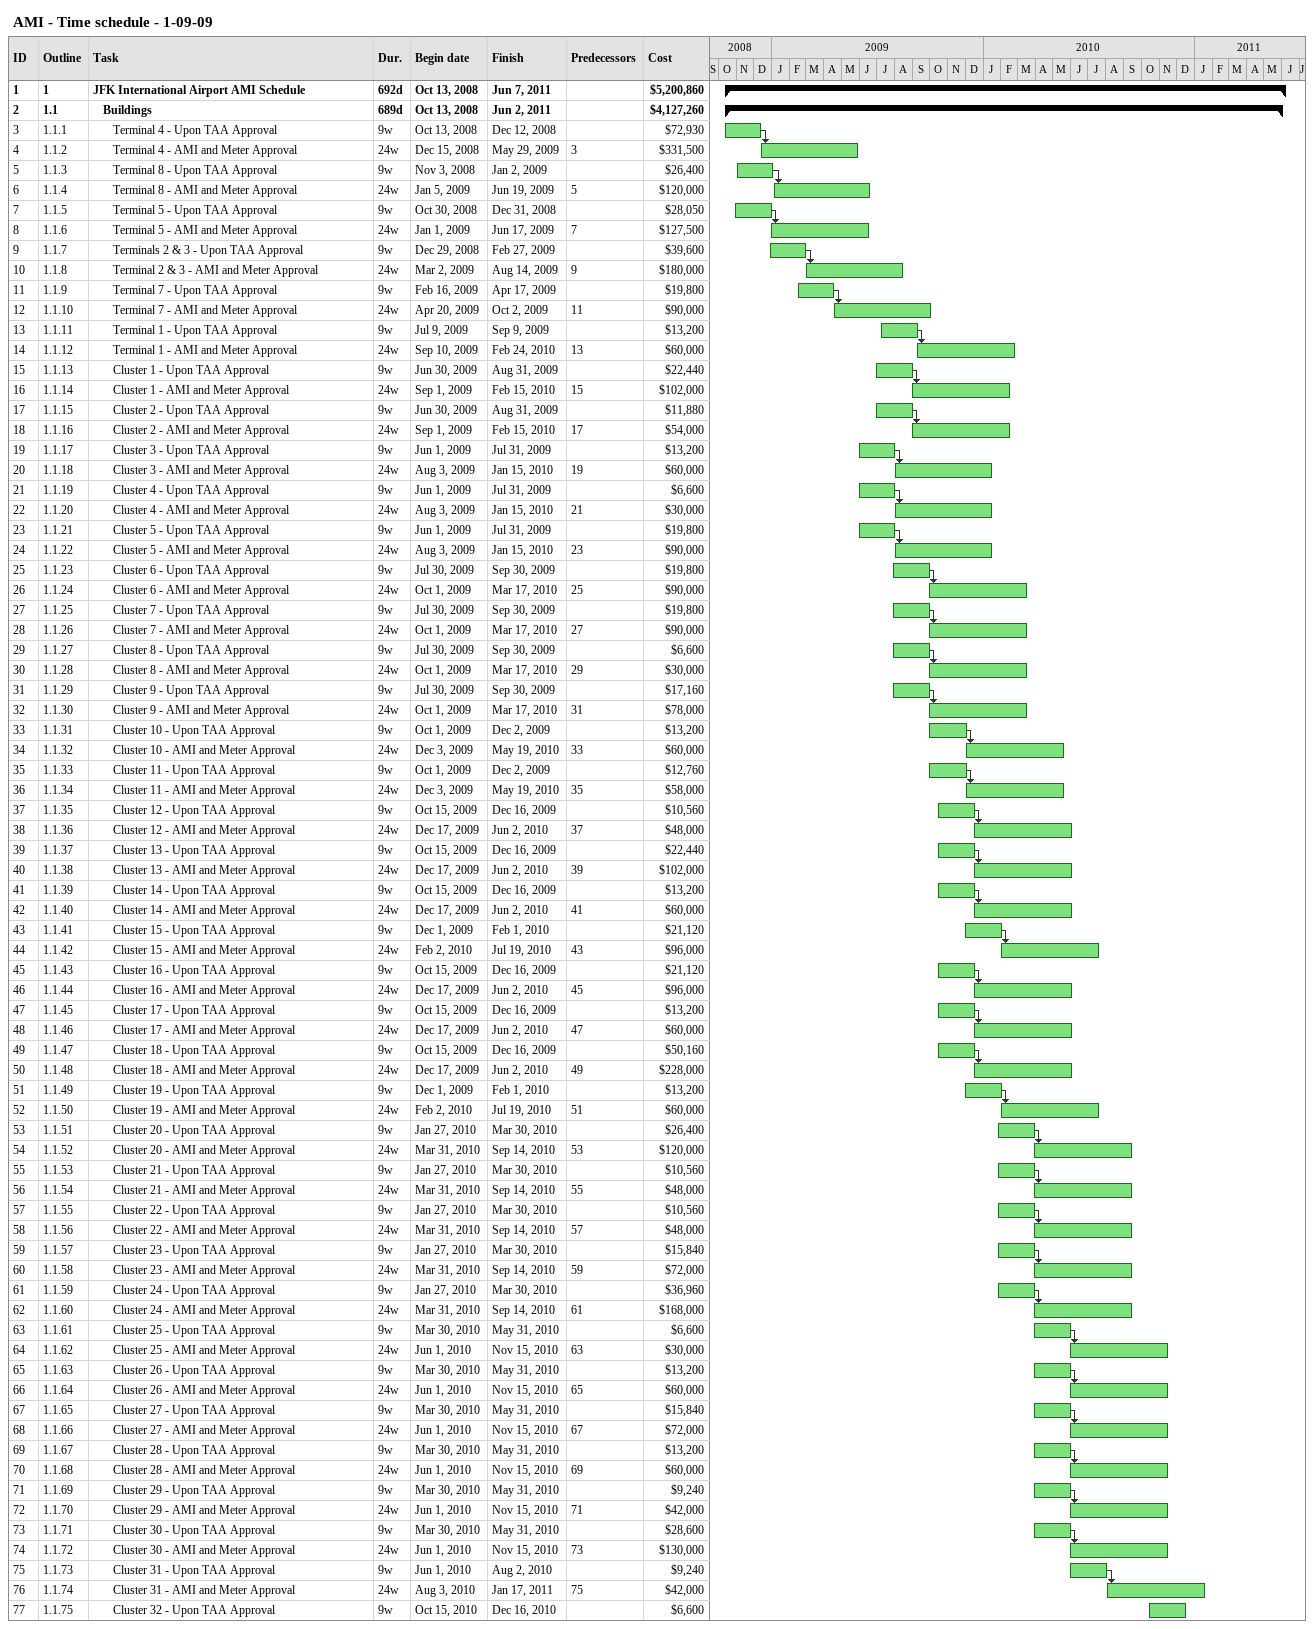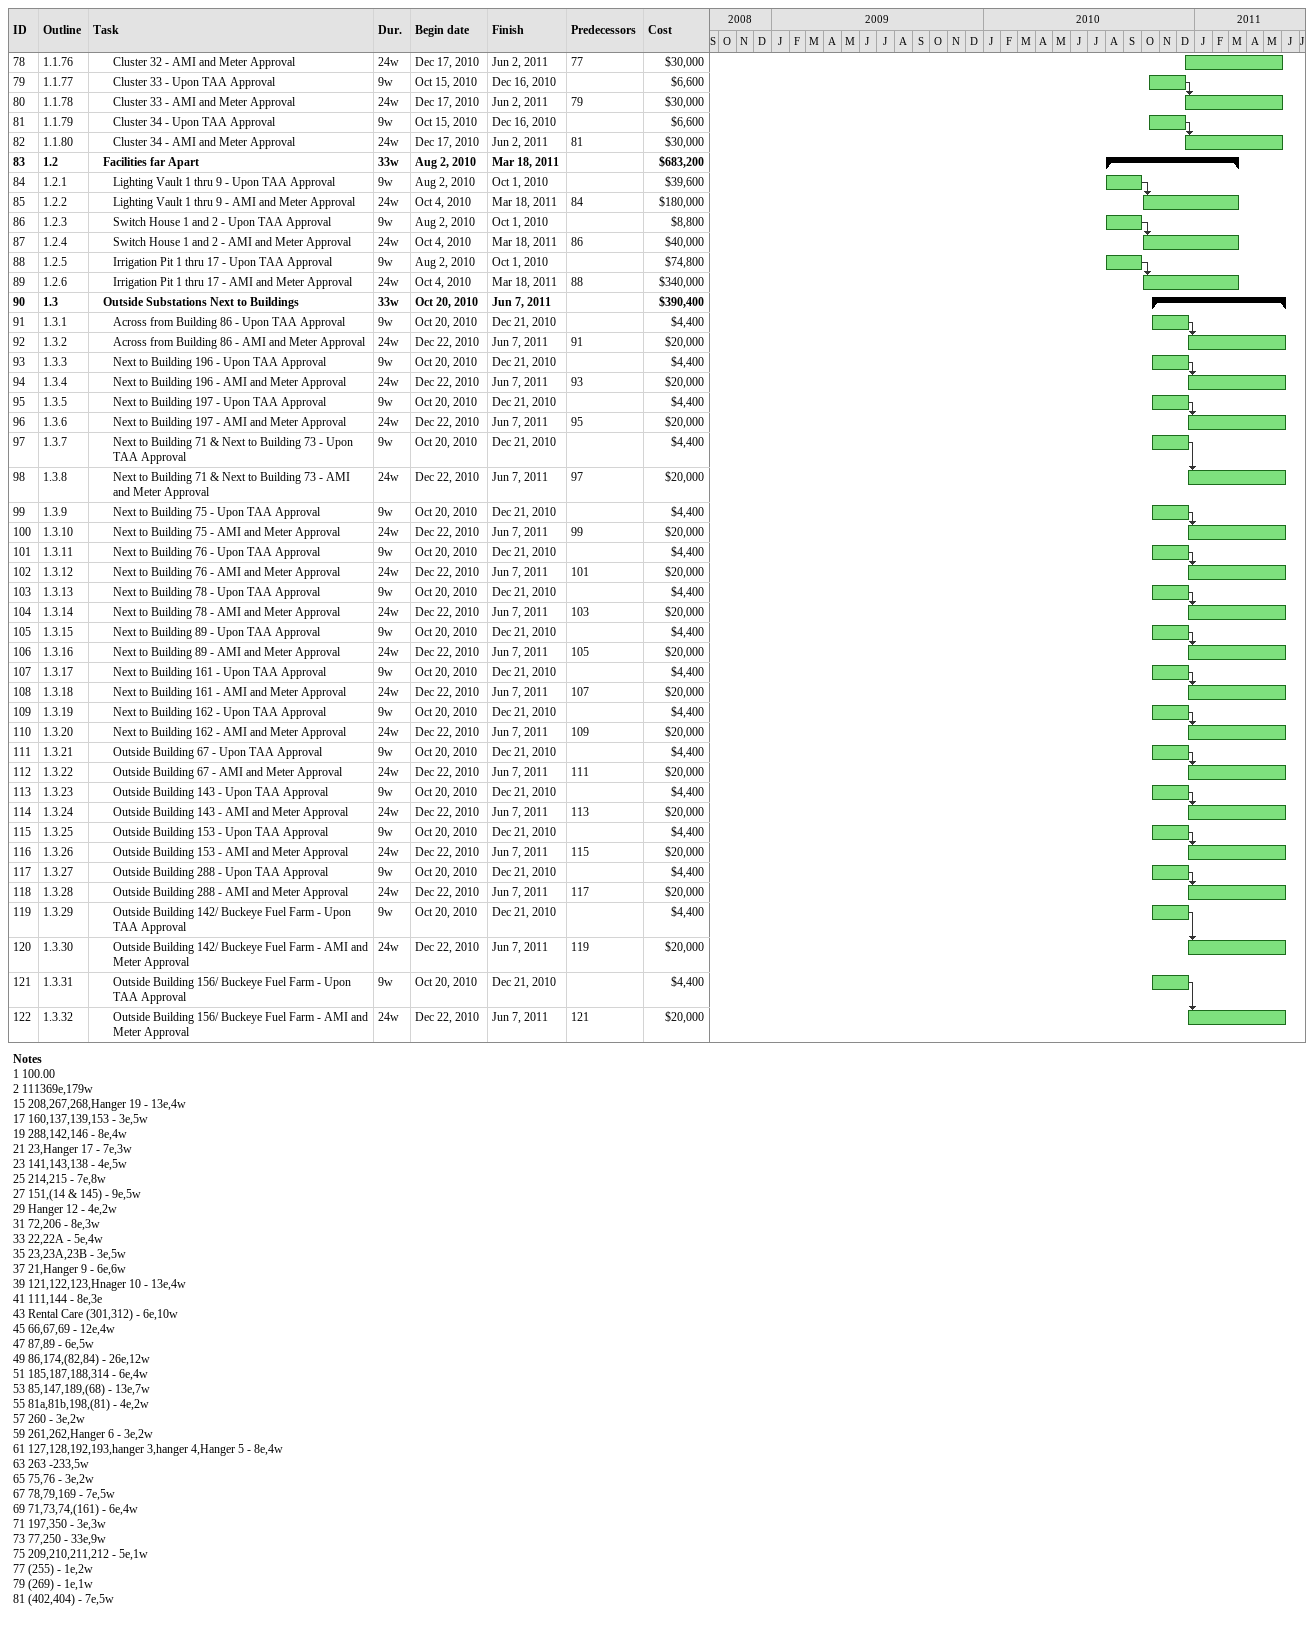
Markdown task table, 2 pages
AMI - Time schedule - 1-09-09

| ID | WBS | Task | Duration | Start | Finish | Predecessors | Cost ($) |
|---|---|---|---|---|---|---|---|
| 1 | 1 | **JFK International Airport AMI Schedule** | 692d | 2008-10-13 | 2011-06-07 |  | 5200860 |
| 2 | 1.1 | **Buildings** | 689d | 2008-10-13 | 2011-06-02 |  | 4127260 |
| 3 | 1.1.1 | Terminal 4 - Upon TAA Approval | 9w | 2008-10-13 | 2008-12-12 |  | 72930 |
| 4 | 1.1.2 | Terminal 4 - AMI and Meter Approval | 24w | 2008-12-15 | 2009-05-29 | 3 | 331500 |
| 5 | 1.1.3 | Terminal 8 - Upon TAA Approval | 9w | 2008-11-03 | 2009-01-02 |  | 26400 |
| 6 | 1.1.4 | Terminal 8 - AMI and Meter Approval | 24w | 2009-01-05 | 2009-06-19 | 5 | 120000 |
| 7 | 1.1.5 | Terminal 5 - Upon TAA Approval | 9w | 2008-10-30 | 2008-12-31 |  | 28050 |
| 8 | 1.1.6 | Terminal 5 - AMI and Meter Approval | 24w | 2009-01-01 | 2009-06-17 | 7 | 127500 |
| 9 | 1.1.7 | Terminals 2 & 3 - Upon TAA Approval | 9w | 2008-12-29 | 2009-02-27 |  | 39600 |
| 10 | 1.1.8 | Terminal 2 & 3 - AMI and Meter Approval | 24w | 2009-03-02 | 2009-08-14 | 9 | 180000 |
| 11 | 1.1.9 | Terminal 7 - Upon TAA Approval | 9w | 2009-02-16 | 2009-04-17 |  | 19800 |
| 12 | 1.1.10 | Terminal 7 - AMI and Meter Approval | 24w | 2009-04-20 | 2009-10-02 | 11 | 90000 |
| 13 | 1.1.11 | Terminal 1 - Upon TAA Approval | 9w | 2009-07-09 | 2009-09-09 |  | 13200 |
| 14 | 1.1.12 | Terminal 1 - AMI and Meter Approval | 24w | 2009-09-10 | 2010-02-24 | 13 | 60000 |
| 15 | 1.1.13 | Cluster 1 - Upon TAA Approval | 9w | 2009-06-30 | 2009-08-31 |  | 22440 |
| 16 | 1.1.14 | Cluster 1 - AMI and Meter Approval | 24w | 2009-09-01 | 2010-02-15 | 15 | 102000 |
| 17 | 1.1.15 | Cluster 2 - Upon TAA Approval | 9w | 2009-06-30 | 2009-08-31 |  | 11880 |
| 18 | 1.1.16 | Cluster 2 - AMI and Meter Approval | 24w | 2009-09-01 | 2010-02-15 | 17 | 54000 |
| 19 | 1.1.17 | Cluster 3 - Upon TAA Approval | 9w | 2009-06-01 | 2009-07-31 |  | 13200 |
| 20 | 1.1.18 | Cluster 3 - AMI and Meter Approval | 24w | 2009-08-03 | 2010-01-15 | 19 | 60000 |
| 21 | 1.1.19 | Cluster 4 - Upon TAA Approval | 9w | 2009-06-01 | 2009-07-31 |  | 6600 |
| 22 | 1.1.20 | Cluster 4 - AMI and Meter Approval | 24w | 2009-08-03 | 2010-01-15 | 21 | 30000 |
| 23 | 1.1.21 | Cluster 5 - Upon TAA Approval | 9w | 2009-06-01 | 2009-07-31 |  | 19800 |
| 24 | 1.1.22 | Cluster 5 - AMI and Meter Approval | 24w | 2009-08-03 | 2010-01-15 | 23 | 90000 |
| 25 | 1.1.23 | Cluster 6 - Upon TAA Approval | 9w | 2009-07-30 | 2009-09-30 |  | 19800 |
| 26 | 1.1.24 | Cluster 6 - AMI and Meter Approval | 24w | 2009-10-01 | 2010-03-17 | 25 | 90000 |
| 27 | 1.1.25 | Cluster 7 - Upon TAA Approval | 9w | 2009-07-30 | 2009-09-30 |  | 19800 |
| 28 | 1.1.26 | Cluster 7 - AMI and Meter Approval | 24w | 2009-10-01 | 2010-03-17 | 27 | 90000 |
| 29 | 1.1.27 | Cluster 8 - Upon TAA Approval | 9w | 2009-07-30 | 2009-09-30 |  | 6600 |
| 30 | 1.1.28 | Cluster 8 - AMI and Meter Approval | 24w | 2009-10-01 | 2010-03-17 | 29 | 30000 |
| 31 | 1.1.29 | Cluster 9 - Upon TAA Approval | 9w | 2009-07-30 | 2009-09-30 |  | 17160 |
| 32 | 1.1.30 | Cluster 9 - AMI and Meter Approval | 24w | 2009-10-01 | 2010-03-17 | 31 | 78000 |
| 33 | 1.1.31 | Cluster 10 - Upon TAA Approval | 9w | 2009-10-01 | 2009-12-02 |  | 13200 |
| 34 | 1.1.32 | Cluster 10 - AMI and Meter Approval | 24w | 2009-12-03 | 2010-05-19 | 33 | 60000 |
| 35 | 1.1.33 | Cluster 11 - Upon TAA Approval | 9w | 2009-10-01 | 2009-12-02 |  | 12760 |
| 36 | 1.1.34 | Cluster 11 - AMI and Meter Approval | 24w | 2009-12-03 | 2010-05-19 | 35 | 58000 |
| 37 | 1.1.35 | Cluster 12 - Upon TAA Approval | 9w | 2009-10-15 | 2009-12-16 |  | 10560 |
| 38 | 1.1.36 | Cluster 12 - AMI and Meter Approval | 24w | 2009-12-17 | 2010-06-02 | 37 | 48000 |
| 39 | 1.1.37 | Cluster 13 - Upon TAA Approval | 9w | 2009-10-15 | 2009-12-16 |  | 22440 |
| 40 | 1.1.38 | Cluster 13 - AMI and Meter Approval | 24w | 2009-12-17 | 2010-06-02 | 39 | 102000 |
| 41 | 1.1.39 | Cluster 14 - Upon TAA Approval | 9w | 2009-10-15 | 2009-12-16 |  | 13200 |
| 42 | 1.1.40 | Cluster 14 - AMI and Meter Approval | 24w | 2009-12-17 | 2010-06-02 | 41 | 60000 |
| 43 | 1.1.41 | Cluster 15 - Upon TAA Approval | 9w | 2009-12-01 | 2010-02-01 |  | 21120 |
| 44 | 1.1.42 | Cluster 15 - AMI and Meter Approval | 24w | 2010-02-02 | 2010-07-19 | 43 | 96000 |
| 45 | 1.1.43 | Cluster 16 - Upon TAA Approval | 9w | 2009-10-15 | 2009-12-16 |  | 21120 |
| 46 | 1.1.44 | Cluster 16 - AMI and Meter Approval | 24w | 2009-12-17 | 2010-06-02 | 45 | 96000 |
| 47 | 1.1.45 | Cluster 17 - Upon TAA Approval | 9w | 2009-10-15 | 2009-12-16 |  | 13200 |
| 48 | 1.1.46 | Cluster 17 - AMI and Meter Approval | 24w | 2009-12-17 | 2010-06-02 | 47 | 60000 |
| 49 | 1.1.47 | Cluster 18 - Upon TAA Approval | 9w | 2009-10-15 | 2009-12-16 |  | 50160 |
| 50 | 1.1.48 | Cluster 18 - AMI and Meter Approval | 24w | 2009-12-17 | 2010-06-02 | 49 | 228000 |
| 51 | 1.1.49 | Cluster 19 - Upon TAA Approval | 9w | 2009-12-01 | 2010-02-01 |  | 13200 |
| 52 | 1.1.50 | Cluster 19 - AMI and Meter Approval | 24w | 2010-02-02 | 2010-07-19 | 51 | 60000 |
| 53 | 1.1.51 | Cluster 20 - Upon TAA Approval | 9w | 2010-01-27 | 2010-03-30 |  | 26400 |
| 54 | 1.1.52 | Cluster 20 - AMI and Meter Approval | 24w | 2010-03-31 | 2010-09-14 | 53 | 120000 |
| 55 | 1.1.53 | Cluster 21 - Upon TAA Approval | 9w | 2010-01-27 | 2010-03-30 |  | 10560 |
| 56 | 1.1.54 | Cluster 21 - AMI and Meter Approval | 24w | 2010-03-31 | 2010-09-14 | 55 | 48000 |
| 57 | 1.1.55 | Cluster 22 - Upon TAA Approval | 9w | 2010-01-27 | 2010-03-30 |  | 10560 |
| 58 | 1.1.56 | Cluster 22 - AMI and Meter Approval | 24w | 2010-03-31 | 2010-09-14 | 57 | 48000 |
| 59 | 1.1.57 | Cluster 23 - Upon TAA Approval | 9w | 2010-01-27 | 2010-03-30 |  | 15840 |
| 60 | 1.1.58 | Cluster 23 - AMI and Meter Approval | 24w | 2010-03-31 | 2010-09-14 | 59 | 72000 |
| 61 | 1.1.59 | Cluster 24 - Upon TAA Approval | 9w | 2010-01-27 | 2010-03-30 |  | 36960 |
| 62 | 1.1.60 | Cluster 24 - AMI and Meter Approval | 24w | 2010-03-31 | 2010-09-14 | 61 | 168000 |
| 63 | 1.1.61 | Cluster 25 - Upon TAA Approval | 9w | 2010-03-30 | 2010-05-31 |  | 6600 |
| 64 | 1.1.62 | Cluster 25 - AMI and Meter Approval | 24w | 2010-06-01 | 2010-11-15 | 63 | 30000 |
| 65 | 1.1.63 | Cluster 26 - Upon TAA Approval | 9w | 2010-03-30 | 2010-05-31 |  | 13200 |
| 66 | 1.1.64 | Cluster 26 - AMI and Meter Approval | 24w | 2010-06-01 | 2010-11-15 | 65 | 60000 |
| 67 | 1.1.65 | Cluster 27 - Upon TAA Approval | 9w | 2010-03-30 | 2010-05-31 |  | 15840 |
| 68 | 1.1.66 | Cluster 27 - AMI and Meter Approval | 24w | 2010-06-01 | 2010-11-15 | 67 | 72000 |
| 69 | 1.1.67 | Cluster 28 - Upon TAA Approval | 9w | 2010-03-30 | 2010-05-31 |  | 13200 |
| 70 | 1.1.68 | Cluster 28 - AMI and Meter Approval | 24w | 2010-06-01 | 2010-11-15 | 69 | 60000 |
| 71 | 1.1.69 | Cluster 29 - Upon TAA Approval | 9w | 2010-03-30 | 2010-05-31 |  | 9240 |
| 72 | 1.1.70 | Cluster 29 - AMI and Meter Approval | 24w | 2010-06-01 | 2010-11-15 | 71 | 42000 |
| 73 | 1.1.71 | Cluster 30 - Upon TAA Approval | 9w | 2010-03-30 | 2010-05-31 |  | 28600 |
| 74 | 1.1.72 | Cluster 30 - AMI and Meter Approval | 24w | 2010-06-01 | 2010-11-15 | 73 | 130000 |
| 75 | 1.1.73 | Cluster 31 - Upon TAA Approval | 9w | 2010-06-01 | 2010-08-02 |  | 9240 |
| 76 | 1.1.74 | Cluster 31 - AMI and Meter Approval | 24w | 2010-08-03 | 2011-01-17 | 75 | 42000 |
| 77 | 1.1.75 | Cluster 32 - Upon TAA Approval | 9w | 2010-10-15 | 2010-12-16 |  | 6600 |
| 78 | 1.1.76 | Cluster 32 - AMI and Meter Approval | 24w | 2010-12-17 | 2011-06-02 | 77 | 30000 |
| 79 | 1.1.77 | Cluster 33 - Upon TAA Approval | 9w | 2010-10-15 | 2010-12-16 |  | 6600 |
| 80 | 1.1.78 | Cluster 33 - AMI and Meter Approval | 24w | 2010-12-17 | 2011-06-02 | 79 | 30000 |
| 81 | 1.1.79 | Cluster 34 - Upon TAA Approval | 9w | 2010-10-15 | 2010-12-16 |  | 6600 |
| 82 | 1.1.80 | Cluster 34 - AMI and Meter Approval | 24w | 2010-12-17 | 2011-06-02 | 81 | 30000 |
| 83 | 1.2 | **Facilities far Apart** | 33w | 2010-08-02 | 2011-03-18 |  | 683200 |
| 84 | 1.2.1 | Lighting Vault 1 thru 9 - Upon TAA Approval | 9w | 2010-08-02 | 2010-10-01 |  | 39600 |
| 85 | 1.2.2 | Lighting Vault 1 thru 9 - AMI and Meter Approval | 24w | 2010-10-04 | 2011-03-18 | 84 | 180000 |
| 86 | 1.2.3 | Switch House 1 and 2 - Upon TAA Approval | 9w | 2010-08-02 | 2010-10-01 |  | 8800 |
| 87 | 1.2.4 | Switch House 1 and 2 - AMI and Meter Approval | 24w | 2010-10-04 | 2011-03-18 | 86 | 40000 |
| 88 | 1.2.5 | Irrigation Pit 1 thru 17 - Upon TAA Approval | 9w | 2010-08-02 | 2010-10-01 |  | 74800 |
| 89 | 1.2.6 | Irrigation Pit 1 thru 17 - AMI and Meter Approval | 24w | 2010-10-04 | 2011-03-18 | 88 | 340000 |
| 90 | 1.3 | **Outside Substations Next to Buildings** | 33w | 2010-10-20 | 2011-06-07 |  | 390400 |
| 91 | 1.3.1 | Across from Building 86 - Upon TAA Approval | 9w | 2010-10-20 | 2010-12-21 |  | 4400 |
| 92 | 1.3.2 | Across from Building 86 - AMI and Meter Approval | 24w | 2010-12-22 | 2011-06-07 | 91 | 20000 |
| 93 | 1.3.3 | Next to Building 196 - Upon TAA Approval | 9w | 2010-10-20 | 2010-12-21 |  | 4400 |
| 94 | 1.3.4 | Next to Building 196 - AMI and Meter Approval | 24w | 2010-12-22 | 2011-06-07 | 93 | 20000 |
| 95 | 1.3.5 | Next to Building 197 - Upon TAA Approval | 9w | 2010-10-20 | 2010-12-21 |  | 4400 |
| 96 | 1.3.6 | Next to Building 197 - AMI and Meter Approval | 24w | 2010-12-22 | 2011-06-07 | 95 | 20000 |
| 97 | 1.3.7 | Next to Building 71 & Next to Building 73 - Upon TAA Approval | 9w | 2010-10-20 | 2010-12-21 |  | 4400 |
| 98 | 1.3.8 | Next to Building 71 & Next to Building 73 - AMI and Meter Approval | 24w | 2010-12-22 | 2011-06-07 | 97 | 20000 |
| 99 | 1.3.9 | Next to Building 75 - Upon TAA Approval | 9w | 2010-10-20 | 2010-12-21 |  | 4400 |
| 100 | 1.3.10 | Next to Building 75 - AMI and Meter Approval | 24w | 2010-12-22 | 2011-06-07 | 99 | 20000 |
| 101 | 1.3.11 | Next to Building 76 - Upon TAA Approval | 9w | 2010-10-20 | 2010-12-21 |  | 4400 |
| 102 | 1.3.12 | Next to Building 76 - AMI and Meter Approval | 24w | 2010-12-22 | 2011-06-07 | 101 | 20000 |
| 103 | 1.3.13 | Next to Building 78 - Upon TAA Approval | 9w | 2010-10-20 | 2010-12-21 |  | 4400 |
| 104 | 1.3.14 | Next to Building 78 - AMI and Meter Approval | 24w | 2010-12-22 | 2011-06-07 | 103 | 20000 |
| 105 | 1.3.15 | Next to Building 89 - Upon TAA Approval | 9w | 2010-10-20 | 2010-12-21 |  | 4400 |
| 106 | 1.3.16 | Next to Building 89 - AMI and Meter Approval | 24w | 2010-12-22 | 2011-06-07 | 105 | 20000 |
| 107 | 1.3.17 | Next to Building 161 - Upon TAA Approval | 9w | 2010-10-20 | 2010-12-21 |  | 4400 |
| 108 | 1.3.18 | Next to Building 161 - AMI and Meter Approval | 24w | 2010-12-22 | 2011-06-07 | 107 | 20000 |
| 109 | 1.3.19 | Next to Building 162 - Upon TAA Approval | 9w | 2010-10-20 | 2010-12-21 |  | 4400 |
| 110 | 1.3.20 | Next to Building 162 - AMI and Meter Approval | 24w | 2010-12-22 | 2011-06-07 | 109 | 20000 |
| 111 | 1.3.21 | Outside Building 67 - Upon TAA Approval | 9w | 2010-10-20 | 2010-12-21 |  | 4400 |
| 112 | 1.3.22 | Outside Building 67 - AMI and Meter Approval | 24w | 2010-12-22 | 2011-06-07 | 111 | 20000 |
| 113 | 1.3.23 | Outside Building 143 - Upon TAA Approval | 9w | 2010-10-20 | 2010-12-21 |  | 4400 |
| 114 | 1.3.24 | Outside Building 143 - AMI and Meter Approval | 24w | 2010-12-22 | 2011-06-07 | 113 | 20000 |
| 115 | 1.3.25 | Outside Building 153 - Upon TAA Approval | 9w | 2010-10-20 | 2010-12-21 |  | 4400 |
| 116 | 1.3.26 | Outside Building 153 - AMI and Meter Approval | 24w | 2010-12-22 | 2011-06-07 | 115 | 20000 |
| 117 | 1.3.27 | Outside Building 288 - Upon TAA Approval | 9w | 2010-10-20 | 2010-12-21 |  | 4400 |
| 118 | 1.3.28 | Outside Building 288 - AMI and Meter Approval | 24w | 2010-12-22 | 2011-06-07 | 117 | 20000 |
| 119 | 1.3.29 | Outside Building 142/ Buckeye Fuel Farm - Upon TAA Approval | 9w | 2010-10-20 | 2010-12-21 |  | 4400 |
| 120 | 1.3.30 | Outside Building 142/ Buckeye Fuel Farm - AMI and Meter Approval | 24w | 2010-12-22 | 2011-06-07 | 119 | 20000 |
| 121 | 1.3.31 | Outside Building 156/ Buckeye Fuel Farm - Upon TAA Approval | 9w | 2010-10-20 | 2010-12-21 |  | 4400 |
| 122 | 1.3.32 | Outside Building 156/ Buckeye Fuel Farm - AMI and Meter Approval | 24w | 2010-12-22 | 2011-06-07 | 121 | 20000 |

Notes
- 1: 100.00
- 2: 111369e,179w
- 15: 208,267,268,Hanger 19 - 13e,4w
- 17: 160,137,139,153 - 3e,5w
- 19: 288,142,146 - 8e,4w
- 21: 23,Hanger 17 - 7e,3w
- 23: 141,143,138 - 4e,5w
- 25: 214,215 - 7e,8w
- 27: 151,(14 & 145) - 9e,5w
- 29: Hanger 12 - 4e,2w
- 31: 72,206 - 8e,3w
- 33: 22,22A - 5e,4w
- 35: 23,23A,23B - 3e,5w
- 37: 21,Hanger 9 - 6e,6w
- 39: 121,122,123,Hnager 10 - 13e,4w
- 41: 111,144 - 8e,3e
- 43: Rental Care (301,312) - 6e,10w
- 45: 66,67,69 - 12e,4w
- 47: 87,89 - 6e,5w
- 49: 86,174,(82,84) - 26e,12w
- 51: 185,187,188,314 - 6e,4w
- 53: 85,147,189,(68) - 13e,7w
- 55: 81a,81b,198,(81) - 4e,2w
- 57: 260 - 3e,2w
- 59: 261,262,Hanger 6 - 3e,2w
- 61: 127,128,192,193,hanger 3,hanger 4,Hanger 5 - 8e,4w
- 63: 263 -233,5w
- 65: 75,76 - 3e,2w
- 67: 78,79,169 - 7e,5w
- 69: 71,73,74,(161) - 6e,4w
- 71: 197,350 - 3e,3w
- 73: 77,250 - 33e,9w
- 75: 209,210,211,212 - 5e,1w
- 77: (255) - 1e,2w
- 79: (269) - 1e,1w
- 81: (402,404) - 7e,5w
